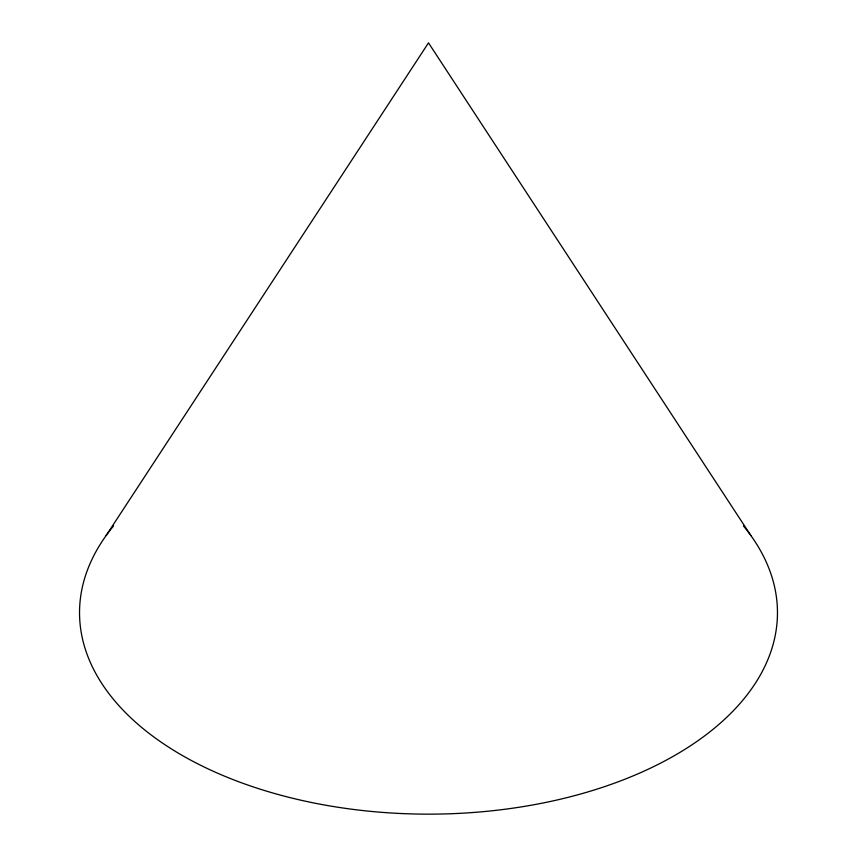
<?xml version="1.0" encoding="UTF-8"?>
<svg xmlns="http://www.w3.org/2000/svg" width="857" height="857" viewBox="0 0 857 857"><rect width="100%" height="100%" fill="white"/><g stroke="black" fill="none" stroke-linecap="round" stroke-linejoin="round"><path stroke-width="1.29" d="M106.107 535.593L428.5 42.85L750.893 535.593M743.49 525.984A348.949 201.459 0 0 1 428.5 814.15A348.949 201.459 0 0 1 113.51 525.984"/></g></svg>
